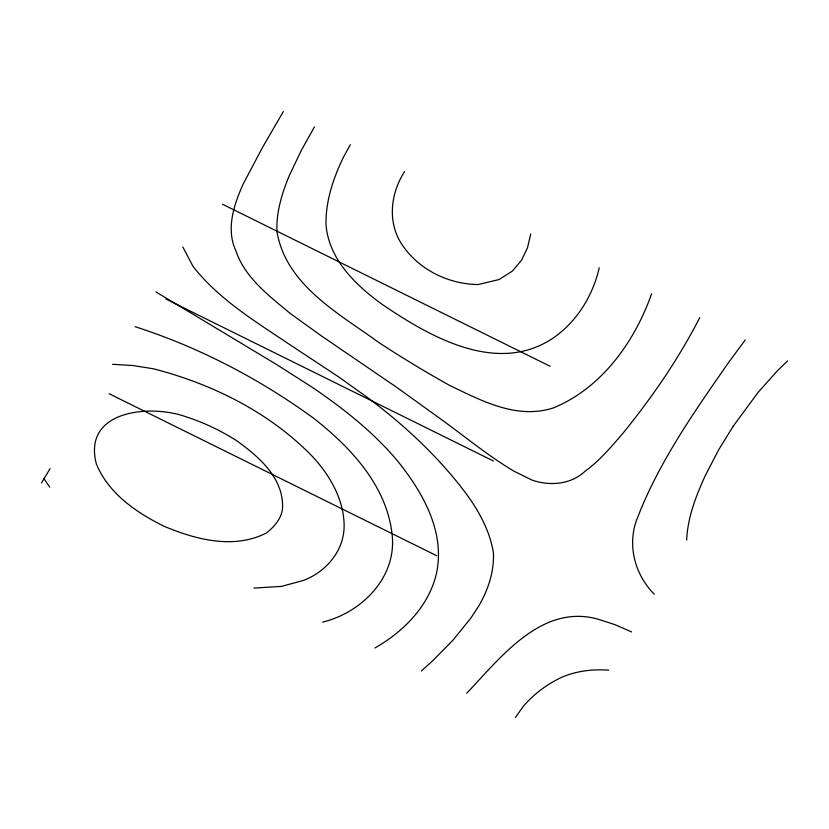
<?xml version="1.0" encoding="UTF-8"?>
<svg xmlns="http://www.w3.org/2000/svg" width="829" height="829" viewBox="0 0 829 829"><rect width="100%" height="100%" fill="white"/><g stroke="black" fill="none" stroke-linecap="round" stroke-linejoin="round"><path stroke-width="1.24" d="M686.65 540.052C687.697 517.109 696.163 495.379 705.707 474.737L718.743 449.66L733.085 426.375M530.778 233.923L527.513 247.653L521.617 260.088L512.56 270.959L498.975 279.58L477.991 284.554C446.593 284.129 415.028 267.777 399.288 240.12C387.578 218.348 391.568 191.665 404.625 171.53M599.222 267.777C592.994 295.155 577.585 320.533 554.653 337.009C498.643 376.242 430.479 337.341 382.076 304.295C355.568 285.093 328.802 259.27 325.994 224.732C325.59 201.136 333.268 178.121 343.507 157.106L350.325 144.681M651.635 293.694C634.713 341.745 601.813 387.931 553.554 407.858C517.223 419.795 481.773 400.894 449.857 385.506C425.951 372.252 402.593 358.024 379.682 343.102C339.538 313.776 286.078 285.528 276.969 231.685L276.938 230.731C276.306 211.696 282.015 193.261 289.197 175.852L301.01 150.982L314.429 126.93M699.79 317.507C678.661 358.822 652.195 397.215 622.993 433.215C611.242 446.862 599.512 460.82 584.849 471.421C570.994 484.592 549.43 486.229 531.99 480.074L513.793 471.079C487.794 455.577 464.478 436.199 440.002 418.5L396.21 386.998L320.885 335.548L290.274 313.507C269.218 295.943 244.835 277.694 235.809 250.679C225.768 228.897 233.975 204.328 243.291 183.831L262.586 147.334L283.331 111.552M41.45 483.027L50.041 468.686M733.24 426.137L758.11 392.397L777.105 371.091L787.55 360.916M515.451 717.448L523.503 706.08C534.125 693.832 547.368 683.946 562.062 677.127A96.879 72.33 20.4 0 1 605.667 669.987L608.693 670.174M745.209 339.973L728.328 362.884C694.184 411.972 659.169 461.722 637.501 517.762C626.755 543.938 634.413 574.29 654.247 594.144M466.644 693.313C500.768 657.418 541.731 603.274 598.186 619.211L614.766 624.589L631.605 631.926M421.35 670.91L432.427 661.045L452.758 640.402L470.851 618.082L478.188 606.942C487.877 590.673 494.198 572.134 493.442 553.088C489.67 529.161 477.11 507.845 462.541 488.892C435.422 453.877 402.531 423.65 367.071 397.226L338.595 376.853L291.653 345.869C256.679 322.232 219.436 300.046 192.991 266.378L182.857 247.021M374.946 647.967C403.422 631.729 428.997 606.144 436.468 573.336C445.629 531.109 421.692 490.24 395.734 458.779L395.692 458.727C371.62 430.697 342.377 407.754 311.922 387.081L276.057 364.2L155.935 291.943M322.636 622.092C361.548 612.704 396.563 577.658 392.21 535.42C387.216 486.312 351.092 447.65 313.942 418.5L313.165 417.899C259.042 378.573 198.815 347.144 135.106 326.709M253.881 588.093L281.487 586.393L303.02 580.569C326.087 572.114 344.387 550.57 344.139 525.296C343.724 499.037 329.714 475.058 312.232 456.292C269.56 412.365 212.307 383.941 153.458 368.801L133.075 365.548L112.578 364.304M222.607 204.297L550.155 366.283M165.862 299.01L493.41 460.997M109.117 393.713L436.665 555.71M43.999 478.768L49.75 487.131M282.596 505.763C282.927 516.85 274.896 526.301 266.637 532.819L266.223 533.088C233.654 549.554 195.862 539.606 164.132 526.301C136.474 512.695 108.734 493.649 96.433 464.188C81.916 409.827 151.023 403.796 186.743 417.049L188.287 417.526C204.96 423.101 220.866 430.779 235.768 440.106C257.705 455.722 282.42 476.509 282.596 505.763"/></g></svg>
